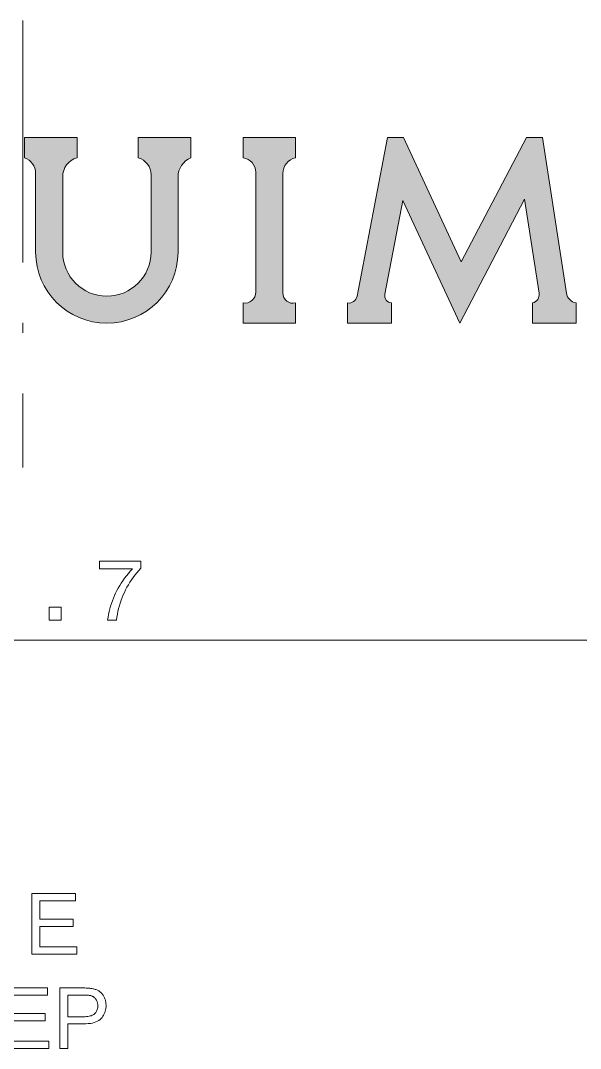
# Model space of a CAD drawing. Extents: x 0 to 297, y 0 to 420.
# Drawn here: x 220.2 to 247.9, y 325.4 to 376.4 of the extents above; entities that cross this region are included whole.
import ezdxf

# ---------------------------------------------------------------- set-up
doc = ezdxf.new("R2010")
doc.units = 0
doc.linetypes.add('DASHDOT', pattern=[18.5, 12, -3, 0.5, -3])

msp = doc.modelspace()

# ---------------------------------------------------------------- linework, layer by layer
at = {"color": 7, "linetype": 'DASHDOT', "lineweight": 18}
msp.add_line((220.313, 376.403), (220.313, 354.227), dxfattribs=at)
at = {"color": 7, "lineweight": 18, "ltscale": 0.025}
for p, q in [((220.391, 370.595), (220.391, 369.595)), ((222.991, 370.595), (222.991, 369.595)), ((226.028, 370.595), (226.028, 369.595)), ((228.631, 370.595), (228.631, 369.595)), ((231.222, 369.595), (231.222, 370.595)), ((233.825, 369.595), (233.825, 370.595)), ((231.222, 362.395), (231.222, 361.395)), ((233.825, 362.395), (233.825, 361.395)), ((236.399, 362.395), (236.399, 361.395)), ((238.579, 362.395), (238.579, 361.395)), ((245.565, 362.395), (245.565, 361.395)), ((247.731, 362.395), (247.731, 361.395))]:
    msp.add_line(p, q, dxfattribs=at)
at = {"color": 7, "lineweight": 18, "ltscale": 0.065}
msp.add_line((220.391, 370.595), (222.991, 370.595), dxfattribs=at)
at = {"color": 7, "lineweight": 18, "ltscale": 0.065069}
for p, q in [((226.028, 370.595), (228.631, 370.595)), ((231.222, 370.595), (233.825, 370.595)), ((231.222, 361.395), (233.825, 361.395))]:
    msp.add_line(p, q, dxfattribs=at)
at = {"color": 7, "lineweight": 18, "ltscale": 0.200421}
msp.add_line((238.38, 370.595), (236.87, 362.722), dxfattribs=at)
at = {"color": 7, "lineweight": 18, "ltscale": 0.02}
for p, q in [((239.18, 370.595), (238.38, 370.595)), ((245.264, 370.595), (246.064, 370.595))]:
    msp.add_line(p, q, dxfattribs=at)
at = {"color": 7, "lineweight": 18, "ltscale": 0.169917}
msp.add_line((242.033, 364.426), (239.18, 370.595), dxfattribs=at)
at = {"color": 7, "lineweight": 18, "ltscale": 0.174102}
msp.add_line((242.033, 364.426), (245.264, 370.595), dxfattribs=at)
at = {"color": 7, "lineweight": 18, "ltscale": 0.195168}
msp.add_line((246.064, 370.595), (247.251, 362.879), dxfattribs=at)
at = {"color": 7, "lineweight": 18, "ltscale": 0.097814}
msp.add_line((220.941, 368.828), (220.941, 364.916), dxfattribs=at)
at = {"color": 7, "lineweight": 18, "ltscale": 0.095795}
msp.add_line((226.662, 368.747), (226.66, 364.915), dxfattribs=at)
at = {"color": 7, "lineweight": 18, "ltscale": 0.148811}
msp.add_line((231.851, 368.875), (231.851, 362.922), dxfattribs=at)
at = {"color": 7, "lineweight": 18, "ltscale": 0.14822}
msp.add_line((233.191, 368.816), (233.191, 362.887), dxfattribs=at)
at = {"color": 7, "lineweight": 18, "ltscale": 0.093232}
msp.add_line((222.281, 368.646), (222.281, 364.917), dxfattribs=at)
at = {"color": 7, "lineweight": 18, "ltscale": 0.093058}
msp.add_line((227.997, 368.638), (227.997, 364.916), dxfattribs=at)
at = {"color": 7, "lineweight": 18, "ltscale": 0.11835}
msp.add_line((239.146, 367.476), (238.254, 362.827), dxfattribs=at)
at = {"color": 7, "lineweight": 18, "ltscale": 0.167491}
msp.add_line((241.958, 361.395), (239.146, 367.476), dxfattribs=at)
at = {"color": 7, "lineweight": 18, "ltscale": 0.173494}
msp.add_line((241.958, 361.395), (245.178, 367.542), dxfattribs=at)
at = {"color": 7, "lineweight": 18, "ltscale": 0.11795}
msp.add_line((245.178, 367.542), (245.896, 362.879), dxfattribs=at)
at = {"color": 7, "lineweight": 18, "ltscale": 0.054476}
msp.add_line((238.579, 361.395), (236.399, 361.395), dxfattribs=at)
at = {"color": 7, "lineweight": 18, "ltscale": 0.054129}
msp.add_line((247.731, 361.395), (245.565, 361.395), dxfattribs=at)
at = {"color": 7, "lineweight": 13}
msp.add_line((165.569, 345.656), (275.057, 345.656), dxfattribs=at)
for points in [[(224.509, 346.656), (224.53, 346.799), (224.556, 346.941), (224.585, 347.081), (224.619, 347.218), (224.657, 347.354), (224.698, 347.487), (224.744, 347.619), (224.794, 347.749), (224.848, 347.876), (224.906, 348.002), (224.969, 348.126), (225.036, 348.249), (225.107, 348.371), (225.183, 348.492), (225.264, 348.611), (225.35, 348.73), (225.44, 348.848), (225.535, 348.964), (225.634, 349.08), (225.738, 349.194), (224.098, 349.194), (224.098, 349.588), (226.153, 349.588), (226.153, 349.23), (226.053, 349.118), (225.957, 349.004), (225.865, 348.888), (225.777, 348.771), (225.694, 348.652), (225.614, 348.532), (225.539, 348.409), (225.468, 348.285), (225.402, 348.16), (225.339, 348.032), (225.281, 347.903), (225.227, 347.772), (225.177, 347.639), (225.132, 347.505), (225.09, 347.368), (225.053, 347.229), (225.02, 347.089), (224.991, 346.946), (224.966, 346.802), (224.945, 346.656)], [(221.612, 346.656), (221.612, 347.299), (222.209, 347.299), (222.209, 346.656)], [(220.751, 330.088), (220.751, 333.088), (222.92, 333.088), (222.92, 332.734), (221.148, 332.734), (221.148, 331.815), (222.807, 331.815), (222.807, 331.463), (221.148, 331.463), (221.148, 330.442), (222.989, 330.442), (222.989, 330.088)], [(219.354, 325.406), (219.354, 328.406), (221.523, 328.406), (221.523, 328.052), (219.751, 328.052), (219.751, 327.133), (221.411, 327.133), (221.411, 326.781), (219.751, 326.781), (219.751, 325.76), (221.593, 325.76), (221.593, 325.406)], [(222.141, 325.406), (222.141, 328.406), (223.273, 328.406), (223.331, 328.406), (223.387, 328.405), (223.439, 328.403), (223.489, 328.401), (223.536, 328.399), (223.58, 328.396), (223.622, 328.392), (223.66, 328.388), (223.696, 328.383), (223.729, 328.377), (223.773, 328.369), (223.815, 328.36), (223.855, 328.349), (223.894, 328.337), (223.932, 328.324), (223.969, 328.309), (224.003, 328.293), (224.037, 328.276), (224.069, 328.257), (224.099, 328.237), (224.129, 328.216), (224.157, 328.193), (224.184, 328.168), (224.21, 328.141), (224.234, 328.113), (224.258, 328.083), (224.28, 328.052), (224.301, 328.019), (224.321, 327.984), (224.34, 327.948), (224.357, 327.91), (224.373, 327.872), (224.386, 327.833), (224.398, 327.793), (224.408, 327.752), (224.416, 327.711), (224.423, 327.669), (224.427, 327.626), (224.43, 327.583), (224.431, 327.538), (224.429, 327.463), (224.421, 327.39), (224.409, 327.319), (224.392, 327.251), (224.37, 327.185), (224.343, 327.122), (224.312, 327.06), (224.275, 327.001), (224.234, 326.945), (224.187, 326.891), (224.135, 326.84), (224.074, 326.795), (224.006, 326.756), (223.93, 326.721), (223.846, 326.692), (223.754, 326.668), (223.654, 326.65), (223.546, 326.636), (223.431, 326.628), (223.308, 326.626), (222.538, 326.626), (222.538, 325.406)], [(222.538, 326.98), (223.314, 326.98), (223.388, 326.981), (223.459, 326.985), (223.524, 326.993), (223.586, 327.003), (223.643, 327.016), (223.695, 327.031), (223.743, 327.05), (223.786, 327.071), (223.826, 327.096), (223.86, 327.123), (223.891, 327.153), (223.918, 327.185), (223.943, 327.219), (223.964, 327.256), (223.981, 327.295), (223.996, 327.337), (224.007, 327.381), (224.015, 327.427), (224.02, 327.475), (224.022, 327.526), (224.021, 327.563), (224.018, 327.599), (224.013, 327.634), (224.007, 327.668), (223.998, 327.701), (223.987, 327.732), (223.975, 327.763), (223.961, 327.793), (223.945, 327.821), (223.927, 327.848), (223.907, 327.874), (223.886, 327.898), (223.864, 327.921), (223.841, 327.941), (223.816, 327.96), (223.791, 327.976), (223.764, 327.991), (223.736, 328.005), (223.706, 328.016), (223.676, 328.025), (223.654, 328.03), (223.629, 328.035), (223.6, 328.039), (223.568, 328.042), (223.533, 328.045), (223.494, 328.048), (223.452, 328.05), (223.407, 328.051), (223.358, 328.052), (223.305, 328.052), (222.538, 328.052)]]:
    msp.add_lwpolyline(points, close=True, dxfattribs=at)
at = {"color": 7, "lineweight": 18}
for centre, radius, start, end in [((220.132, 368.828), 0.809, 0, 71.3717), ((223.27, 368.646), 0.989, 106.4237, 180), ((225.779, 368.748), 0.883, 359.9606, 73.6184), ((229.036, 368.638), 1.039, 112.9443, 180), ((231.124, 368.875), 0.727, 0, 82.2353), ((233.987, 368.816), 0.795, 101.7109, 180), ((224.469, 364.916), 3.528, 180, 0), ((224.47, 364.917), 2.189, 180, 359.9606), ((231.316, 362.922), 0.535, 259.9675, 0), ((233.699, 362.887), 0.508, 180, 284.3418), ((236.467, 362.799), 0.41, 260.4914, 349.1371), ((238.612, 362.758), 0.365, 169.1371, 264.7009), ((245.471, 362.814), 0.43, 282.6965, 8.7469), ((247.825, 362.967), 0.58, 188.7469, 260.673)]:
    msp.add_arc(centre, radius, start, end, dxfattribs=at)
at = {"color": 7, "lineweight": 5}
for points in [[(222.991, 370.595), (220.391, 370.595), (220.507, 369.546), (220.45, 369.572)], [(220.45, 369.572), (220.391, 370.595), (220.391, 369.595)], [(222.991, 370.595), (220.507, 369.546), (220.613, 369.479), (220.561, 369.514)], [(222.991, 370.595), (220.613, 369.479), (220.708, 369.396), (220.662, 369.439)], [(222.991, 370.595), (220.708, 369.396), (220.789, 369.3), (220.751, 369.35)], [(222.991, 370.595), (220.789, 369.3), (220.855, 369.193), (220.824, 369.248)], [(222.991, 370.595), (220.855, 369.193), (220.902, 369.076), (220.881, 369.135)], [(222.991, 370.595), (220.902, 369.076), (220.932, 368.954), (220.919, 369.016)], [(222.991, 370.595), (220.932, 368.954), (220.941, 368.828), (220.939, 368.891)], [(222.991, 370.595), (220.941, 368.828), (222.394, 369.104), (222.36, 369.033)], [(222.991, 370.595), (222.394, 369.104), (222.478, 369.238), (222.433, 369.173)], [(222.991, 370.595), (222.478, 369.238), (222.583, 369.357), (222.528, 369.3)], [(222.991, 370.595), (222.583, 369.357), (222.706, 369.458), (222.642, 369.41)], [(222.991, 370.595), (222.706, 369.458), (222.843, 369.538), (222.773, 369.501)], [(222.991, 370.595), (222.843, 369.538), (222.991, 369.595), (222.916, 369.569)], [(228.631, 370.595), (226.028, 370.595), (226.161, 369.544), (226.096, 369.572)], [(226.096, 369.572), (226.028, 370.595), (226.028, 369.595)], [(228.631, 370.595), (226.161, 369.544), (226.283, 369.473), (226.223, 369.511)], [(228.631, 370.595), (226.283, 369.473), (226.393, 369.383), (226.34, 369.43)], [(228.631, 370.595), (226.393, 369.383), (226.486, 369.277), (226.442, 369.332)], [(228.631, 370.595), (226.486, 369.277), (226.562, 369.157), (226.527, 369.218)], [(228.631, 370.595), (226.562, 369.157), (226.617, 369.026), (226.592, 369.092)], [(228.631, 370.595), (226.617, 369.026), (226.651, 368.888), (226.637, 368.958)], [(228.631, 370.595), (226.651, 368.888), (226.662, 368.747), (226.659, 368.818)], [(228.631, 370.595), (226.662, 368.747), (228.096, 369.08), (228.066, 369.01)], [(228.631, 370.595), (228.096, 369.08), (228.17, 369.212), (228.13, 369.147)], [(228.631, 370.595), (228.17, 369.212), (228.263, 369.332), (228.214, 369.274)], [(228.631, 370.595), (228.263, 369.332), (228.372, 369.437), (228.316, 369.387)], [(228.631, 370.595), (228.372, 369.437), (228.496, 369.526), (228.433, 369.484)], [(228.631, 370.595), (228.496, 369.526), (228.631, 369.595), (228.562, 369.563)], [(233.825, 370.595), (231.287, 369.583), (231.222, 370.595), (231.222, 369.595)], [(233.825, 370.595), (231.41, 369.543), (231.287, 369.583), (231.349, 369.566)], [(233.825, 370.595), (231.525, 369.481), (231.41, 369.543), (231.469, 369.514)], [(233.825, 370.595), (231.627, 369.4), (231.525, 369.481), (231.578, 369.443)], [(233.825, 370.595), (231.712, 369.302), (231.627, 369.4), (231.672, 369.353)], [(233.825, 370.595), (231.779, 369.19), (231.712, 369.302), (231.748, 369.247)], [(233.825, 370.595), (231.825, 369.068), (231.779, 369.19), (231.805, 369.13)], [(233.825, 370.595), (231.848, 368.94), (231.825, 369.068), (231.839, 369.004)], [(233.825, 370.595), (233.237, 369.082), (231.848, 368.94), (231.851, 368.875)], [(233.825, 370.595), (233.293, 369.206), (233.237, 369.082), (233.263, 369.145)], [(233.825, 370.595), (233.37, 369.318), (233.293, 369.206), (233.329, 369.264)], [(233.825, 370.595), (233.464, 369.416), (233.37, 369.318), (233.415, 369.369)], [(233.825, 370.595), (233.574, 369.496), (233.464, 369.416), (233.517, 369.458)], [(233.825, 370.595), (233.695, 369.556), (233.574, 369.496), (233.633, 369.529)], [(233.825, 370.595), (233.825, 369.595), (233.695, 369.556), (233.759, 369.578)], [(236.87, 362.722), (238.248, 362.751), (238.38, 370.595), (238.249, 362.789)], [(238.249, 362.789), (238.254, 362.827), (238.38, 370.595), (239.146, 367.476)], [(238.38, 370.595), (239.146, 367.476), (239.18, 370.595), (241.958, 361.395)], [(239.18, 370.595), (241.958, 361.395), (242.033, 364.426), (245.178, 367.542)], [(242.033, 364.426), (245.178, 367.542), (245.264, 370.595), (245.896, 362.879)], [(245.264, 370.595), (245.896, 362.879), (246.064, 370.595), (245.9, 362.839)], [(246.064, 370.595), (245.9, 362.839), (245.9, 362.799)], [(245.9, 362.799), (247.251, 362.879), (246.064, 370.595)], [(222.332, 368.958), (222.36, 369.033), (222.31, 368.882), (220.941, 368.828)], [(221.21, 363.566), (222.31, 368.882), (221.009, 364.227), (220.941, 368.828)], [(221.009, 364.227), (220.941, 368.828), (220.941, 364.916)], [(221.536, 362.956), (222.294, 368.804), (221.21, 363.566), (222.31, 368.882)], [(221.975, 362.421), (222.285, 368.725), (221.536, 362.956), (222.294, 368.804)], [(222.281, 364.917), (222.281, 368.646), (221.975, 362.421), (222.285, 368.725)], [(226.964, 362.421), (226.662, 368.747), (226.617, 364.488), (226.66, 364.915)], [(226.662, 368.747), (228.041, 368.938), (228.066, 369.01)], [(226.662, 368.747), (228.008, 368.789), (228.041, 368.938), (228.022, 368.864)], [(226.964, 362.421), (228, 368.714), (226.662, 368.747), (228.008, 368.789)], [(226.964, 362.421), (227.403, 362.956), (228, 368.714), (227.729, 363.566)], [(228, 368.714), (227.729, 363.566), (227.997, 368.638), (227.929, 364.227)], [(231.851, 368.875), (233.237, 369.082), (233.217, 369.018)], [(231.851, 362.922), (231.851, 368.875), (233.203, 368.951), (233.217, 369.018)], [(231.851, 362.922), (233.203, 368.951), (233.191, 368.816), (233.194, 368.884)], [(231.851, 362.922), (233.191, 368.816), (233.194, 362.829), (233.191, 362.887)], [(227.997, 368.638), (227.929, 364.227), (227.997, 364.916)], [(222.509, 361.982), (222.281, 364.917), (221.975, 362.421)], [(222.509, 361.982), (222.448, 364.079), (222.281, 364.917), (222.323, 364.49)], [(226.964, 362.421), (226.617, 364.488), (226.429, 361.982), (226.492, 364.078)], [(222.65, 363.701), (222.448, 364.079), (223.119, 361.656), (222.509, 361.982)], [(222.65, 363.701), (223.119, 361.656), (222.922, 363.369)], [(226.492, 364.078), (226.29, 363.7), (226.429, 361.982), (226.018, 363.368)], [(223.254, 363.097), (222.922, 363.369), (223.781, 361.456), (223.119, 361.656)], [(226.429, 361.982), (226.018, 363.368), (225.819, 361.656), (225.686, 363.096)], [(223.254, 363.097), (223.781, 361.456), (223.632, 362.895)], [(224.043, 362.77), (223.632, 362.895), (224.469, 361.388), (223.781, 361.456)], [(224.043, 362.77), (224.469, 361.388), (224.47, 362.728)], [(225.158, 361.456), (224.897, 362.77), (224.469, 361.388), (224.47, 362.728)], [(225.158, 361.456), (225.819, 361.656), (224.897, 362.77), (225.307, 362.894)], [(225.819, 361.656), (225.686, 363.096), (225.307, 362.894)], [(233.825, 361.395), (231.66, 362.512), (231.74, 362.596), (231.702, 362.552)], [(233.825, 361.395), (231.74, 362.596), (231.801, 362.696), (231.773, 362.644)], [(233.825, 361.395), (231.801, 362.696), (231.838, 362.806), (231.823, 362.75)], [(233.825, 361.395), (231.838, 362.806), (231.851, 362.922), (231.848, 362.864)], [(233.825, 361.395), (231.851, 362.922), (233.271, 362.613), (233.243, 362.664)], [(231.851, 362.922), (233.194, 362.829), (233.22, 362.717), (233.204, 362.772)], [(231.851, 362.922), (233.22, 362.717), (233.243, 362.664)], [(233.825, 361.395), (233.271, 362.613), (233.344, 362.524), (233.305, 362.566)], [(238.579, 361.395), (236.831, 362.61), (236.788, 362.544), (236.811, 362.576)], [(238.579, 361.395), (236.86, 362.683), (236.831, 362.61), (236.847, 362.646)], [(238.579, 361.395), (238.257, 362.676), (236.86, 362.683), (236.87, 362.722)], [(238.257, 362.676), (238.25, 362.713), (236.87, 362.722), (238.248, 362.751)], [(238.579, 361.395), (238.282, 362.604), (238.257, 362.676), (238.267, 362.639)], [(238.579, 361.395), (238.321, 362.539), (238.282, 362.604), (238.299, 362.57)], [(247.731, 361.395), (245.847, 362.606), (245.802, 362.54), (245.826, 362.572)], [(247.731, 361.395), (245.879, 362.68), (245.847, 362.606), (245.865, 362.643)], [(247.731, 361.395), (245.897, 362.759), (245.879, 362.68), (245.89, 362.719)], [(247.731, 361.395), (247.272, 362.79), (245.897, 362.759), (245.9, 362.799)], [(245.9, 362.799), (247.272, 362.79), (247.251, 362.879), (247.26, 362.834)], [(247.731, 361.395), (247.307, 362.706), (247.272, 362.79), (247.288, 362.748)], [(247.731, 361.395), (247.354, 362.629), (247.307, 362.706), (247.329, 362.667)], [(247.731, 361.395), (247.412, 362.559), (247.354, 362.629), (247.382, 362.593)], [(231.28, 362.388), (231.222, 361.395), (231.222, 362.395)], [(233.825, 361.395), (231.222, 361.395), (231.339, 362.387), (231.28, 362.388)], [(233.825, 361.395), (231.339, 362.387), (231.454, 362.405), (231.397, 362.393)], [(233.825, 361.395), (231.454, 362.405), (231.563, 362.447), (231.51, 362.423)], [(233.825, 361.395), (231.563, 362.447), (231.66, 362.512), (231.613, 362.477)], [(233.825, 361.395), (233.344, 362.524), (233.435, 362.453), (233.388, 362.486)], [(233.825, 361.395), (233.435, 362.453), (233.54, 362.405), (233.486, 362.426)], [(233.825, 361.395), (233.54, 362.405), (233.653, 362.381), (233.596, 362.39)], [(233.825, 361.395), (233.653, 362.381), (233.768, 362.384), (233.711, 362.379)], [(233.825, 361.395), (233.768, 362.384), (233.825, 362.395)], [(238.579, 361.395), (236.439, 362.39), (236.399, 361.395), (236.399, 362.395)], [(238.579, 361.395), (236.518, 362.392), (236.439, 362.39), (236.478, 362.389)], [(238.579, 361.395), (236.595, 362.41), (236.518, 362.392), (236.557, 362.399)], [(238.579, 361.395), (236.667, 362.442), (236.595, 362.41), (236.632, 362.424)], [(238.579, 361.395), (236.732, 362.487), (236.667, 362.442), (236.701, 362.463)], [(238.579, 361.395), (236.788, 362.544), (236.732, 362.487), (236.761, 362.514)], [(238.579, 361.395), (238.372, 362.483), (238.321, 362.539), (238.345, 362.51)], [(238.579, 361.395), (238.434, 362.44), (238.372, 362.483), (238.402, 362.46)], [(238.579, 361.395), (238.504, 362.41), (238.434, 362.44), (238.468, 362.423)], [(238.579, 361.395), (238.579, 362.395), (238.504, 362.41), (238.541, 362.4)], [(247.731, 361.395), (245.604, 362.406), (245.565, 361.395), (245.565, 362.395)], [(247.731, 361.395), (245.678, 362.438), (245.604, 362.406), (245.642, 362.42)], [(247.731, 361.395), (245.745, 362.483), (245.678, 362.438), (245.712, 362.459)], [(247.731, 361.395), (245.802, 362.54), (245.745, 362.483), (245.775, 362.51)], [(247.731, 361.395), (247.481, 362.5), (247.412, 362.559), (247.446, 362.528)], [(247.731, 361.395), (247.558, 362.452), (247.481, 362.5), (247.519, 362.474)], [(247.731, 361.395), (247.642, 362.417), (247.558, 362.452), (247.6, 362.433)], [(247.731, 361.395), (247.731, 362.395), (247.642, 362.417), (247.686, 362.404)]]:
    msp.add_solid(points, dxfattribs=at)

doc.saveas('drawing.dxf')
